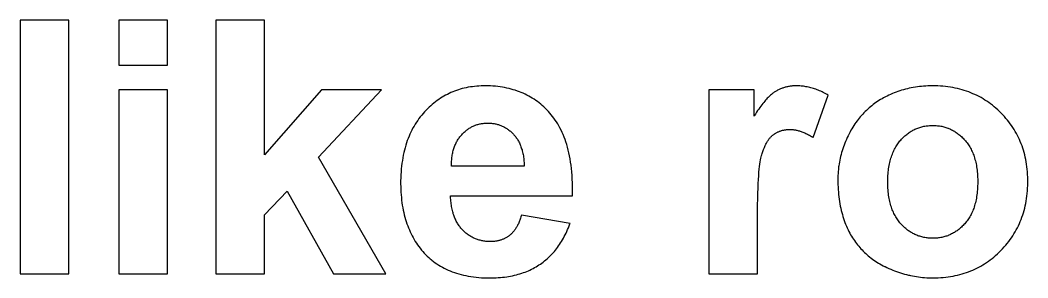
# Model space of a CAD drawing. Header units: millimetres. Extents: x 0 to 841, y 0 to 594.
# Drawn here: x 217.52 to 233.38, y 347.76 to 351.83 of the extents above; entities that cross this region are included whole.
import ezdxf

# ---------------------------------------------------------------- set-up
doc = ezdxf.new("R2010")
doc.units = ezdxf.units.MM
doc.header["$LTSCALE"] = 46.255
doc.layers.add('5_CURVES', color=7, linetype='CONTINUOUS')

msp = doc.modelspace()

# ---------------------------------------------------------------- linework, layer by layer
at = {"layer": '5_CURVES', "color": 7, "linetype": 'CONTINUOUS'}
for p, q in [((217.519, 351.83), (217.519, 347.83)), ((218.286, 351.83), (217.519, 351.83)), ((218.286, 347.83), (218.286, 351.83)), ((219.072, 351.83), (219.072, 351.121)), ((219.838, 351.83), (219.072, 351.83)), ((219.838, 351.121), (219.838, 351.83)), ((220.597, 351.83), (220.597, 347.83)), ((221.363, 351.83), (220.597, 351.83)), ((221.363, 349.707), (221.363, 351.83)), ((219.072, 351.121), (219.838, 351.121)), ((219.072, 350.728), (219.072, 347.83)), ((219.838, 350.728), (219.072, 350.728)), ((219.838, 347.83), (219.838, 350.728)), ((222.261, 350.728), (221.363, 349.707)), ((222.215, 349.669), (223.205, 350.728)), ((223.205, 350.728), (222.261, 350.728)), ((228.359, 350.728), (228.359, 347.83)), ((229.072, 350.728), (228.359, 350.728)), ((229.072, 350.316), (229.072, 350.728)), ((229.999, 349.98), (230.237, 350.649)), ((223.276, 347.83), (222.215, 349.669)), ((225.454, 349.527), (224.308, 349.527)), ((221.363, 348.758), (221.721, 349.132)), ((221.721, 349.132), (222.449, 347.83)), ((224.294, 349.058), (226.215, 349.058)), ((221.363, 347.83), (221.363, 348.758)), ((226.174, 348.624), (225.41, 348.752)), ((217.519, 347.83), (218.286, 347.83)), ((219.072, 347.83), (219.838, 347.83)), ((220.597, 347.83), (221.363, 347.83)), ((222.449, 347.83), (223.276, 347.83)), ((228.359, 347.83), (229.126, 347.83))]:
    msp.add_line(p, q, dxfattribs=at)
for points in [[(224.837, 350.793), (224.813, 350.793), (224.777, 350.792), (224.741, 350.79), (224.707, 350.788), (224.672, 350.785), (224.639, 350.78), (224.605, 350.776), (224.573, 350.77), (224.541, 350.764), (224.509, 350.756), (224.478, 350.749), (224.447, 350.74), (224.417, 350.731), (224.387, 350.721), (224.357, 350.71), (224.328, 350.698), (224.299, 350.686), (224.271, 350.673), (224.243, 350.659), (224.215, 350.645), (224.188, 350.629), (224.161, 350.613), (224.134, 350.597), (224.108, 350.579), (224.082, 350.561), (224.056, 350.542), (224.031, 350.522), (224.006, 350.501), (223.981, 350.479), (223.957, 350.457), (223.932, 350.433), (223.908, 350.409), (223.885, 350.384)], [(225.857, 350.364), (225.834, 350.39), (225.81, 350.414), (225.786, 350.438), (225.762, 350.461), (225.737, 350.483), (225.712, 350.505), (225.687, 350.525), (225.661, 350.545), (225.634, 350.564), (225.608, 350.582), (225.58, 350.6), (225.553, 350.616), (225.524, 350.632), (225.496, 350.647), (225.467, 350.662), (225.437, 350.676), (225.407, 350.689), (225.376, 350.701), (225.345, 350.712), (225.313, 350.723), (225.281, 350.733), (225.248, 350.743), (225.214, 350.751), (225.18, 350.759), (225.145, 350.766), (225.109, 350.772), (225.073, 350.778), (225.036, 350.782), (224.999, 350.786), (224.96, 350.789), (224.921, 350.791), (224.881, 350.793), (224.84, 350.793), (224.837, 350.793)], [(229.4, 350.7), (229.389, 350.693), (229.378, 350.685), (229.366, 350.677), (229.355, 350.668), (229.343, 350.658), (229.331, 350.647), (229.318, 350.636), (229.306, 350.624), (229.293, 350.611), (229.279, 350.597), (229.266, 350.583), (229.252, 350.567), (229.238, 350.55), (229.223, 350.533), (229.208, 350.514), (229.193, 350.494), (229.177, 350.473), (229.161, 350.451), (229.144, 350.427), (229.127, 350.402), (229.11, 350.376), (229.092, 350.349), (229.074, 350.32), (229.072, 350.316)], [(229.732, 350.793), (229.718, 350.793), (229.704, 350.793), (229.69, 350.792), (229.677, 350.791), (229.663, 350.79), (229.65, 350.788), (229.637, 350.787), (229.624, 350.785), (229.617, 350.784), (229.611, 350.782), (229.598, 350.78), (229.586, 350.777), (229.573, 350.774), (229.561, 350.771), (229.548, 350.767), (229.536, 350.763), (229.524, 350.759), (229.512, 350.755), (229.5, 350.75), (229.488, 350.746), (229.476, 350.74), (229.465, 350.735), (229.453, 350.729), (229.441, 350.723), (229.43, 350.717), (229.418, 350.711), (229.407, 350.704), (229.4, 350.7)], [(230.237, 350.649), (230.219, 350.658), (230.199, 350.669), (230.18, 350.68), (230.16, 350.69), (230.14, 350.699), (230.12, 350.708), (230.101, 350.717), (230.081, 350.725), (230.062, 350.732), (230.043, 350.739), (230.023, 350.746), (230.004, 350.752), (229.985, 350.758), (229.965, 350.763), (229.946, 350.768), (229.927, 350.772), (229.907, 350.776), (229.888, 350.78), (229.869, 350.783), (229.849, 350.786), (229.83, 350.788), (229.81, 350.79), (229.791, 350.791), (229.781, 350.792), (229.771, 350.792), (229.752, 350.793), (229.732, 350.793)], [(231.882, 350.793), (231.876, 350.793), (231.842, 350.793), (231.807, 350.792), (231.773, 350.79), (231.74, 350.788), (231.706, 350.785), (231.674, 350.781), (231.641, 350.777), (231.609, 350.773), (231.577, 350.767), (231.545, 350.762), (231.514, 350.755), (231.483, 350.748), (231.453, 350.741), (231.423, 350.732), (231.393, 350.724), (231.363, 350.714), (231.334, 350.704), (231.305, 350.694), (231.276, 350.683), (231.248, 350.671), (231.219, 350.659), (231.192, 350.647), (231.164, 350.633), (231.137, 350.619), (231.11, 350.605)], [(232.959, 350.364), (232.932, 350.391), (232.905, 350.416), (232.878, 350.441), (232.85, 350.465), (232.822, 350.487), (232.793, 350.509), (232.764, 350.531), (232.734, 350.551), (232.704, 350.57), (232.674, 350.589), (232.643, 350.607), (232.612, 350.624), (232.58, 350.64), (232.548, 350.656), (232.515, 350.67), (232.482, 350.684), (232.449, 350.697), (232.415, 350.709), (232.38, 350.721), (232.345, 350.731), (232.309, 350.741), (232.273, 350.75), (232.237, 350.758), (232.199, 350.765), (232.161, 350.772), (232.123, 350.778), (232.084, 350.782), (232.044, 350.786), (232.004, 350.789), (231.962, 350.792), (231.921, 350.793), (231.882, 350.793)], [(231.11, 350.605), (231.085, 350.591), (231.06, 350.576), (231.036, 350.562), (231.012, 350.546), (230.989, 350.53), (230.966, 350.514), (230.944, 350.497), (230.922, 350.48), (230.901, 350.463), (230.88, 350.445), (230.859, 350.426), (230.839, 350.407), (230.819, 350.388), (230.799, 350.368), (230.78, 350.348), (230.762, 350.327), (230.743, 350.306), (230.725, 350.284), (230.708, 350.262), (230.691, 350.239), (230.674, 350.216), (230.658, 350.193), (230.642, 350.168), (230.626, 350.144), (230.611, 350.118), (230.596, 350.093), (230.582, 350.066), (230.578, 350.059)], [(223.885, 350.384), (223.861, 350.358), (223.839, 350.331), (223.817, 350.304), (223.796, 350.277), (223.776, 350.248), (223.756, 350.219), (223.737, 350.19), (223.719, 350.16), (223.702, 350.129), (223.685, 350.097), (223.669, 350.065), (223.654, 350.032), (223.64, 349.998), (223.626, 349.964), (223.613, 349.929), (223.6, 349.893), (223.589, 349.856), (223.578, 349.818), (223.568, 349.78), (223.558, 349.74), (223.55, 349.7), (223.542, 349.659), (223.535, 349.617), (223.528, 349.574), (223.523, 349.529), (223.518, 349.484), (223.514, 349.438), (223.511, 349.391), (223.509, 349.342), (223.508, 349.293), (223.508, 349.257)], [(226.215, 349.058), (226.215, 349.075), (226.215, 349.14), (226.215, 349.202), (226.213, 349.263), (226.21, 349.322), (226.207, 349.379), (226.202, 349.435), (226.196, 349.489), (226.19, 349.541), (226.182, 349.592), (226.174, 349.642), (226.165, 349.689), (226.155, 349.736), (226.145, 349.781), (226.133, 349.825), (226.121, 349.867), (226.108, 349.908), (226.095, 349.948), (226.08, 349.986), (226.065, 350.024), (226.05, 350.06), (226.033, 350.095), (226.016, 350.129), (225.998, 350.162), (225.98, 350.194), (225.961, 350.225), (225.941, 350.254), (225.921, 350.283), (225.9, 350.311), (225.879, 350.338), (225.857, 350.364)], [(233.38, 349.287), (233.38, 349.313), (233.379, 349.355), (233.377, 349.396), (233.374, 349.437), (233.37, 349.477), (233.366, 349.517), (233.36, 349.556), (233.354, 349.594), (233.347, 349.632), (233.339, 349.669), (233.331, 349.705), (233.321, 349.741), (233.311, 349.777), (233.3, 349.812), (233.288, 349.846), (233.275, 349.88), (233.261, 349.914), (233.247, 349.947), (233.232, 349.979), (233.216, 350.011), (233.199, 350.043), (233.181, 350.074), (233.163, 350.105), (233.144, 350.136), (233.124, 350.166), (233.103, 350.195), (233.081, 350.224), (233.058, 350.253), (233.035, 350.281), (233.01, 350.309), (232.985, 350.337), (232.959, 350.364)], [(224.469, 350.023), (224.479, 350.034), (224.489, 350.044), (224.5, 350.055), (224.51, 350.065), (224.521, 350.075), (224.532, 350.084), (224.543, 350.093), (224.554, 350.102), (224.566, 350.11), (224.577, 350.118), (224.588, 350.125), (224.6, 350.132), (224.612, 350.139), (224.624, 350.146), (224.636, 350.152), (224.648, 350.158), (224.66, 350.163), (224.673, 350.168), (224.679, 350.171), (224.686, 350.173), (224.698, 350.178), (224.711, 350.182), (224.725, 350.186), (224.738, 350.189), (224.752, 350.193), (224.765, 350.196), (224.779, 350.198), (224.793, 350.2), (224.808, 350.202), (224.822, 350.204), (224.837, 350.205), (224.852, 350.206), (224.868, 350.206), (224.883, 350.207)], [(224.883, 350.207), (224.898, 350.206), (224.912, 350.206), (224.926, 350.205), (224.94, 350.204), (224.954, 350.202), (224.967, 350.201), (224.981, 350.198), (224.994, 350.196), (225.007, 350.193), (225.02, 350.19), (225.033, 350.186), (225.04, 350.184), (225.046, 350.182), (225.059, 350.178), (225.071, 350.174), (225.084, 350.169), (225.096, 350.164), (225.108, 350.159), (225.12, 350.153), (225.132, 350.147), (225.144, 350.14), (225.156, 350.133), (225.168, 350.126), (225.179, 350.119), (225.191, 350.111), (225.202, 350.103), (225.213, 350.094), (225.224, 350.085), (225.235, 350.076), (225.246, 350.066), (225.257, 350.056), (225.268, 350.046), (225.278, 350.035), (225.282, 350.032)], [(229.366, 350.016), (229.373, 350.022), (229.381, 350.028), (229.389, 350.034), (229.397, 350.039), (229.405, 350.044), (229.413, 350.049), (229.421, 350.054), (229.429, 350.058), (229.438, 350.062), (229.446, 350.066), (229.455, 350.07), (229.464, 350.074), (229.473, 350.077), (229.482, 350.081), (229.491, 350.084), (229.5, 350.087), (229.51, 350.089), (229.519, 350.092), (229.529, 350.094), (229.539, 350.096), (229.549, 350.098), (229.559, 350.1), (229.569, 350.101), (229.58, 350.103), (229.591, 350.104), (229.601, 350.104), (229.613, 350.105), (229.624, 350.105), (229.635, 350.106), (229.639, 350.106)], [(229.639, 350.106), (229.65, 350.106), (229.662, 350.105), (229.673, 350.104), (229.685, 350.103), (229.697, 350.102), (229.709, 350.1), (229.721, 350.098), (229.733, 350.096), (229.746, 350.093), (229.758, 350.09), (229.771, 350.086), (229.784, 350.082), (229.798, 350.078), (229.811, 350.074), (229.825, 350.069), (229.839, 350.063), (229.853, 350.057), (229.868, 350.051), (229.883, 350.044), (229.898, 350.037), (229.913, 350.029), (229.929, 350.021), (229.944, 350.013), (229.961, 350.003), (229.977, 349.994), (229.994, 349.983), (229.999, 349.98)], [(230.578, 350.059), (230.567, 350.037), (230.552, 350.007), (230.538, 349.978), (230.525, 349.948), (230.512, 349.918), (230.5, 349.889), (230.488, 349.859), (230.477, 349.829), (230.467, 349.8), (230.458, 349.77), (230.449, 349.74), (230.441, 349.711), (230.433, 349.681), (230.426, 349.651), (230.42, 349.621), (230.414, 349.592), (230.409, 349.562), (230.404, 349.532), (230.402, 349.517), (230.4, 349.502), (230.397, 349.472), (230.394, 349.441), (230.392, 349.411), (230.391, 349.381), (230.39, 349.35), (230.389, 349.32)], [(231.38, 349.939), (231.393, 349.953), (231.406, 349.967), (231.419, 349.98), (231.432, 349.993), (231.446, 350.005), (231.459, 350.017), (231.473, 350.028), (231.487, 350.039), (231.5, 350.049), (231.514, 350.059), (231.529, 350.068), (231.543, 350.077), (231.557, 350.085), (231.572, 350.093), (231.586, 350.101), (231.601, 350.108), (231.616, 350.115), (231.632, 350.121), (231.647, 350.127), (231.662, 350.133), (231.678, 350.138), (231.694, 350.143), (231.71, 350.147), (231.727, 350.151), (231.743, 350.155), (231.76, 350.158), (231.777, 350.161), (231.794, 350.163), (231.812, 350.165), (231.83, 350.166), (231.848, 350.168), (231.866, 350.168), (231.885, 350.168)], [(231.885, 350.168), (231.903, 350.168), (231.921, 350.168), (231.939, 350.166), (231.956, 350.165), (231.974, 350.163), (231.991, 350.161), (232.008, 350.158), (232.024, 350.155), (232.041, 350.151), (232.057, 350.147), (232.073, 350.143), (232.089, 350.138), (232.105, 350.133), (232.12, 350.127), (232.128, 350.124), (232.135, 350.121), (232.151, 350.115), (232.165, 350.108), (232.18, 350.101), (232.195, 350.093), (232.209, 350.085), (232.224, 350.077), (232.238, 350.068), (232.252, 350.059), (232.266, 350.049), (232.28, 350.038), (232.294, 350.028), (232.307, 350.017), (232.321, 350.005), (232.334, 349.993), (232.348, 349.98), (232.361, 349.967), (232.374, 349.953), (232.387, 349.939)], [(224.308, 349.527), (224.307, 349.544), (224.308, 349.565), (224.308, 349.586), (224.309, 349.606), (224.311, 349.626), (224.313, 349.646), (224.315, 349.665), (224.317, 349.683), (224.32, 349.702), (224.324, 349.72), (224.327, 349.737), (224.331, 349.755), (224.336, 349.772), (224.34, 349.788), (224.345, 349.804), (224.351, 349.82), (224.356, 349.836), (224.362, 349.851), (224.369, 349.866), (224.375, 349.881), (224.382, 349.895), (224.389, 349.909), (224.397, 349.923), (224.405, 349.936), (224.413, 349.95), (224.422, 349.962), (224.43, 349.975), (224.44, 349.988), (224.449, 350), (224.459, 350.012), (224.469, 350.023)], [(225.282, 350.032), (225.292, 350.021), (225.301, 350.01), (225.311, 349.999), (225.32, 349.987), (225.328, 349.975), (225.337, 349.963), (225.345, 349.95), (225.353, 349.937), (225.361, 349.923), (225.368, 349.909), (225.376, 349.895), (225.382, 349.881), (225.389, 349.865), (225.395, 349.85), (225.401, 349.834), (225.407, 349.818), (225.412, 349.801), (225.418, 349.784), (225.422, 349.766), (225.427, 349.748), (225.431, 349.729), (225.435, 349.71), (225.439, 349.69), (225.442, 349.67), (225.445, 349.649), (225.447, 349.628), (225.449, 349.606), (225.451, 349.584), (225.452, 349.561), (225.453, 349.537), (225.454, 349.527)], [(229.189, 349.696), (229.192, 349.705), (229.197, 349.724), (229.203, 349.742), (229.209, 349.76), (229.215, 349.776), (229.221, 349.792), (229.227, 349.808), (229.233, 349.823), (229.239, 349.837), (229.245, 349.851), (229.251, 349.864), (229.257, 349.876), (229.264, 349.888), (229.27, 349.9), (229.277, 349.911), (229.283, 349.921), (229.29, 349.931), (229.296, 349.941), (229.303, 349.95), (229.31, 349.959), (229.316, 349.967), (229.323, 349.975), (229.33, 349.983), (229.337, 349.99), (229.344, 349.997), (229.351, 350.004), (229.358, 350.01), (229.366, 350.016)], [(231.175, 349.287), (231.176, 349.318), (231.177, 349.348), (231.178, 349.377), (231.18, 349.406), (231.182, 349.434), (231.185, 349.461), (231.189, 349.487), (231.193, 349.513), (231.197, 349.538), (231.202, 349.563), (231.207, 349.587), (231.213, 349.61), (231.219, 349.633), (231.225, 349.655), (231.232, 349.676), (231.239, 349.697), (231.247, 349.718), (231.255, 349.738), (231.263, 349.757), (231.272, 349.776), (231.281, 349.794), (231.291, 349.812), (231.3, 349.83), (231.311, 349.847), (231.321, 349.863), (231.332, 349.879), (231.344, 349.895), (231.355, 349.91), (231.367, 349.925), (231.38, 349.939)], [(232.387, 349.939), (232.399, 349.925), (232.411, 349.91), (232.423, 349.895), (232.434, 349.879), (232.446, 349.863), (232.456, 349.847), (232.466, 349.83), (232.476, 349.812), (232.486, 349.794), (232.495, 349.776), (232.504, 349.757), (232.512, 349.738), (232.52, 349.718), (232.528, 349.698), (232.535, 349.677), (232.542, 349.656), (232.548, 349.634), (232.554, 349.612), (232.56, 349.589), (232.565, 349.565), (232.57, 349.541), (232.574, 349.516), (232.578, 349.491), (232.581, 349.464), (232.584, 349.438), (232.587, 349.41), (232.588, 349.382), (232.59, 349.353), (232.591, 349.323), (232.591, 349.293), (232.591, 349.284)], [(229.126, 347.83), (229.126, 348.81), (229.127, 348.916), (229.129, 349.013), (229.131, 349.1), (229.133, 349.18), (229.136, 349.252), (229.14, 349.317), (229.144, 349.376), (229.148, 349.43), (229.153, 349.478), (229.157, 349.521), (229.162, 349.559), (229.167, 349.594), (229.173, 349.624), (229.178, 349.651), (229.184, 349.675), (229.189, 349.696)], [(223.508, 349.257), (223.508, 349.248), (223.509, 349.203), (223.51, 349.158), (223.512, 349.115), (223.515, 349.072), (223.519, 349.03), (223.523, 348.989), (223.529, 348.949), (223.534, 348.909), (223.541, 348.87), (223.548, 348.832), (223.556, 348.795), (223.565, 348.758), (223.575, 348.723), (223.585, 348.687), (223.595, 348.653), (223.607, 348.619), (223.619, 348.586), (223.632, 348.553), (223.645, 348.521), (223.659, 348.49), (223.674, 348.459), (223.689, 348.429), (223.705, 348.399), (223.721, 348.37), (223.739, 348.341), (223.757, 348.313), (223.775, 348.285), (223.794, 348.258)], [(230.389, 349.32), (230.39, 349.279), (230.391, 349.238), (230.392, 349.197), (230.395, 349.157), (230.398, 349.118), (230.401, 349.079), (230.405, 349.041), (230.41, 349.004), (230.416, 348.968), (230.422, 348.932), (230.428, 348.897), (230.435, 348.863), (230.443, 348.829), (230.451, 348.796), (230.46, 348.763), (230.47, 348.732), (230.48, 348.7), (230.49, 348.67), (230.501, 348.64), (230.512, 348.61), (230.524, 348.581), (230.537, 348.553), (230.55, 348.525), (230.564, 348.498), (230.578, 348.471)], [(231.38, 348.619), (231.367, 348.633), (231.355, 348.648), (231.343, 348.663), (231.332, 348.679), (231.321, 348.695), (231.31, 348.712), (231.3, 348.729), (231.29, 348.746), (231.281, 348.764), (231.271, 348.782), (231.263, 348.801), (231.254, 348.82), (231.246, 348.84), (231.239, 348.861), (231.232, 348.881), (231.225, 348.903), (231.218, 348.925), (231.212, 348.947), (231.207, 348.971), (231.202, 348.994), (231.197, 349.019), (231.193, 349.044), (231.189, 349.07), (231.185, 349.096), (231.182, 349.124), (231.18, 349.152), (231.178, 349.18), (231.177, 349.21), (231.176, 349.24), (231.175, 349.271), (231.175, 349.279)], [(232.591, 349.277), (232.591, 349.246), (232.59, 349.215), (232.589, 349.185), (232.587, 349.156), (232.584, 349.128), (232.581, 349.1), (232.578, 349.073), (232.574, 349.047), (232.57, 349.022), (232.565, 348.997), (232.56, 348.973), (232.554, 348.949), (232.548, 348.926), (232.542, 348.904), (232.535, 348.882), (232.528, 348.861), (232.52, 348.841), (232.512, 348.821), (232.504, 348.801), (232.495, 348.782), (232.486, 348.764), (232.476, 348.746), (232.466, 348.729), (232.456, 348.712), (232.445, 348.695), (232.434, 348.679), (232.423, 348.663), (232.411, 348.648), (232.399, 348.633), (232.387, 348.619)], [(232.954, 348.196), (232.981, 348.224), (233.007, 348.252), (233.031, 348.28), (233.055, 348.309), (233.078, 348.339), (233.1, 348.368), (233.122, 348.398), (233.142, 348.429), (233.161, 348.46), (233.18, 348.491), (233.198, 348.522), (233.215, 348.555), (233.231, 348.587), (233.246, 348.62), (233.261, 348.654), (233.274, 348.687), (233.287, 348.722), (233.299, 348.757), (233.31, 348.792), (233.321, 348.828), (233.33, 348.865), (233.339, 348.902), (233.347, 348.939), (233.354, 348.977), (233.36, 349.016), (233.366, 349.056), (233.37, 349.096), (233.374, 349.136), (233.377, 349.178), (233.379, 349.22), (233.38, 349.263), (233.38, 349.287)], [(224.479, 348.525), (224.468, 348.537), (224.457, 348.549), (224.447, 348.562), (224.437, 348.575), (224.427, 348.588), (224.418, 348.601), (224.409, 348.615), (224.401, 348.629), (224.392, 348.643), (224.384, 348.658), (224.377, 348.673), (224.369, 348.689), (224.362, 348.705), (224.355, 348.721), (224.349, 348.738), (224.343, 348.755), (224.337, 348.773), (224.332, 348.791), (224.327, 348.809), (224.322, 348.828), (224.317, 348.848), (224.313, 348.868), (224.31, 348.888), (224.306, 348.909), (224.303, 348.931), (224.301, 348.953), (224.298, 348.975), (224.297, 348.999), (224.295, 349.023), (224.294, 349.047), (224.294, 349.058)], [(225.41, 348.752), (225.407, 348.744), (225.402, 348.727), (225.396, 348.709), (225.391, 348.693), (225.385, 348.677), (225.379, 348.662), (225.373, 348.647), (225.367, 348.633), (225.361, 348.619), (225.354, 348.606), (225.348, 348.593), (225.341, 348.581), (225.335, 348.569), (225.328, 348.558), (225.321, 348.547), (225.315, 348.536), (225.308, 348.526), (225.301, 348.516), (225.293, 348.507), (225.286, 348.498), (225.279, 348.489), (225.271, 348.48), (225.264, 348.472), (225.256, 348.464), (225.248, 348.457), (225.241, 348.45), (225.232, 348.443), (225.224, 348.436)], [(225.707, 347.983), (225.729, 347.999), (225.751, 348.015), (225.772, 348.031), (225.793, 348.048), (225.813, 348.066), (225.833, 348.084), (225.853, 348.102), (225.872, 348.121), (225.89, 348.141), (225.909, 348.161), (225.927, 348.181), (225.944, 348.202), (225.961, 348.224), (225.978, 348.246), (225.994, 348.268), (226.01, 348.291), (226.026, 348.315), (226.041, 348.339), (226.056, 348.364), (226.07, 348.39), (226.084, 348.416), (226.098, 348.442), (226.111, 348.47), (226.124, 348.497), (226.136, 348.526), (226.148, 348.555), (226.16, 348.585), (226.171, 348.616), (226.174, 348.624)], [(224.921, 348.338), (224.915, 348.338), (224.898, 348.338), (224.882, 348.339), (224.866, 348.34), (224.85, 348.341), (224.834, 348.343), (224.818, 348.345), (224.803, 348.348), (224.788, 348.351), (224.773, 348.354), (224.759, 348.357), (224.744, 348.361), (224.73, 348.365), (224.716, 348.37), (224.702, 348.375), (224.688, 348.38), (224.675, 348.386), (224.661, 348.392), (224.648, 348.398), (224.635, 348.405), (224.622, 348.412), (224.61, 348.419), (224.597, 348.427), (224.585, 348.435), (224.572, 348.444), (224.56, 348.452), (224.548, 348.462), (224.536, 348.471), (224.524, 348.481), (224.513, 348.492), (224.501, 348.502), (224.49, 348.514), (224.479, 348.525)], [(230.578, 348.471), (230.591, 348.446), (230.606, 348.422), (230.62, 348.398), (230.635, 348.375), (230.651, 348.352), (230.667, 348.33), (230.683, 348.308), (230.7, 348.286), (230.717, 348.265), (230.734, 348.245), (230.752, 348.224), (230.771, 348.205), (230.789, 348.185), (230.809, 348.166), (230.828, 348.148), (230.849, 348.13), (230.869, 348.112), (230.89, 348.095), (230.912, 348.078), (230.934, 348.061), (230.957, 348.045), (230.98, 348.029), (231.003, 348.014), (231.027, 347.999), (231.052, 347.985), (231.077, 347.97), (231.103, 347.957), (231.126, 347.945)], [(231.885, 348.389), (231.866, 348.39), (231.848, 348.39), (231.83, 348.391), (231.812, 348.393), (231.794, 348.395), (231.777, 348.397), (231.76, 348.4), (231.743, 348.403), (231.727, 348.407), (231.71, 348.411), (231.694, 348.415), (231.678, 348.42), (231.662, 348.425), (231.647, 348.43), (231.632, 348.436), (231.616, 348.443), (231.601, 348.45), (231.586, 348.457), (231.572, 348.465), (231.557, 348.473), (231.543, 348.481), (231.529, 348.49), (231.514, 348.499), (231.5, 348.509), (231.487, 348.519), (231.473, 348.53), (231.459, 348.541), (231.446, 348.553), (231.432, 348.565), (231.419, 348.578), (231.406, 348.591), (231.393, 348.605), (231.38, 348.619)], [(232.387, 348.619), (232.374, 348.605), (232.361, 348.591), (232.348, 348.578), (232.334, 348.565), (232.321, 348.553), (232.307, 348.541), (232.294, 348.53), (232.28, 348.519), (232.266, 348.509), (232.252, 348.499), (232.238, 348.49), (232.224, 348.481), (232.209, 348.473), (232.195, 348.465), (232.18, 348.457), (232.165, 348.45), (232.151, 348.443), (232.135, 348.436), (232.128, 348.433), (232.12, 348.43), (232.105, 348.425), (232.089, 348.42), (232.073, 348.415), (232.057, 348.411), (232.041, 348.407), (232.024, 348.403), (232.008, 348.4), (231.991, 348.397), (231.974, 348.395), (231.956, 348.393), (231.939, 348.391), (231.921, 348.39), (231.903, 348.39), (231.885, 348.389)], [(225.224, 348.436), (225.216, 348.429), (225.208, 348.423), (225.199, 348.417), (225.19, 348.411), (225.182, 348.406), (225.173, 348.4), (225.164, 348.395), (225.154, 348.39), (225.145, 348.386), (225.136, 348.381), (225.126, 348.377), (225.116, 348.373), (225.106, 348.369), (225.096, 348.365), (225.086, 348.362), (225.076, 348.359), (225.065, 348.356), (225.055, 348.353), (225.044, 348.35), (225.033, 348.348), (225.022, 348.346), (225.01, 348.344), (224.999, 348.342), (224.987, 348.341), (224.975, 348.34), (224.963, 348.339), (224.951, 348.338), (224.938, 348.338), (224.925, 348.338), (224.921, 348.338)], [(223.794, 348.258), (223.815, 348.231), (223.836, 348.204), (223.858, 348.179), (223.88, 348.154), (223.903, 348.13), (223.926, 348.107), (223.95, 348.084), (223.975, 348.063), (223.987, 348.052), (224, 348.042), (224.026, 348.022), (224.052, 348.002), (224.079, 347.984), (224.107, 347.966), (224.135, 347.948), (224.165, 347.932), (224.194, 347.916), (224.225, 347.901), (224.256, 347.887), (224.288, 347.874), (224.321, 347.861), (224.354, 347.849), (224.389, 347.838), (224.424, 347.827), (224.46, 347.817), (224.497, 347.808), (224.535, 347.8), (224.573, 347.793), (224.613, 347.786), (224.654, 347.78), (224.696, 347.776), (224.738, 347.772), (224.782, 347.768), (224.827, 347.766), (224.873, 347.765), (224.913, 347.765)], [(231.887, 347.765), (231.928, 347.765), (231.969, 347.766), (232.01, 347.769), (232.049, 347.772), (232.088, 347.776), (232.127, 347.78), (232.165, 347.786), (232.202, 347.793), (232.238, 347.8), (232.275, 347.808), (232.31, 347.817), (232.345, 347.827), (232.38, 347.837), (232.413, 347.849), (232.447, 347.861), (232.48, 347.874), (232.513, 347.888), (232.545, 347.902), (232.576, 347.918), (232.608, 347.934), (232.639, 347.951), (232.669, 347.969), (232.699, 347.987), (232.729, 348.007), (232.758, 348.027), (232.787, 348.049), (232.816, 348.071), (232.844, 348.094), (232.872, 348.118), (232.9, 348.143), (232.927, 348.169), (232.954, 348.196)], [(224.913, 347.765), (224.937, 347.765), (224.974, 347.766), (225.009, 347.767), (225.044, 347.769), (225.078, 347.771), (225.112, 347.775), (225.145, 347.778), (225.177, 347.783), (225.208, 347.788), (225.239, 347.793), (225.27, 347.799), (225.299, 347.806), (225.329, 347.813), (225.357, 347.821), (225.385, 347.829), (225.413, 347.838), (225.44, 347.847), (225.467, 347.857), (225.493, 347.867), (225.518, 347.878), (225.543, 347.889), (225.568, 347.901), (225.592, 347.913), (225.616, 347.926), (225.639, 347.94), (225.662, 347.953), (225.685, 347.968), (225.707, 347.983)], [(231.126, 347.945), (231.132, 347.942), (231.162, 347.927), (231.192, 347.913), (231.223, 347.9), (231.253, 347.887), (231.283, 347.875), (231.314, 347.864), (231.345, 347.853), (231.375, 347.843), (231.406, 347.834), (231.437, 347.825), (231.468, 347.817), (231.5, 347.809), (231.515, 347.805), (231.531, 347.802), (231.563, 347.795), (231.594, 347.79), (231.626, 347.784), (231.658, 347.78), (231.69, 347.776), (231.723, 347.772), (231.755, 347.77), (231.788, 347.767), (231.821, 347.766), (231.854, 347.765), (231.887, 347.765)]]:
    msp.add_lwpolyline(points, dxfattribs=at)

doc.saveas('drawing.dxf')
